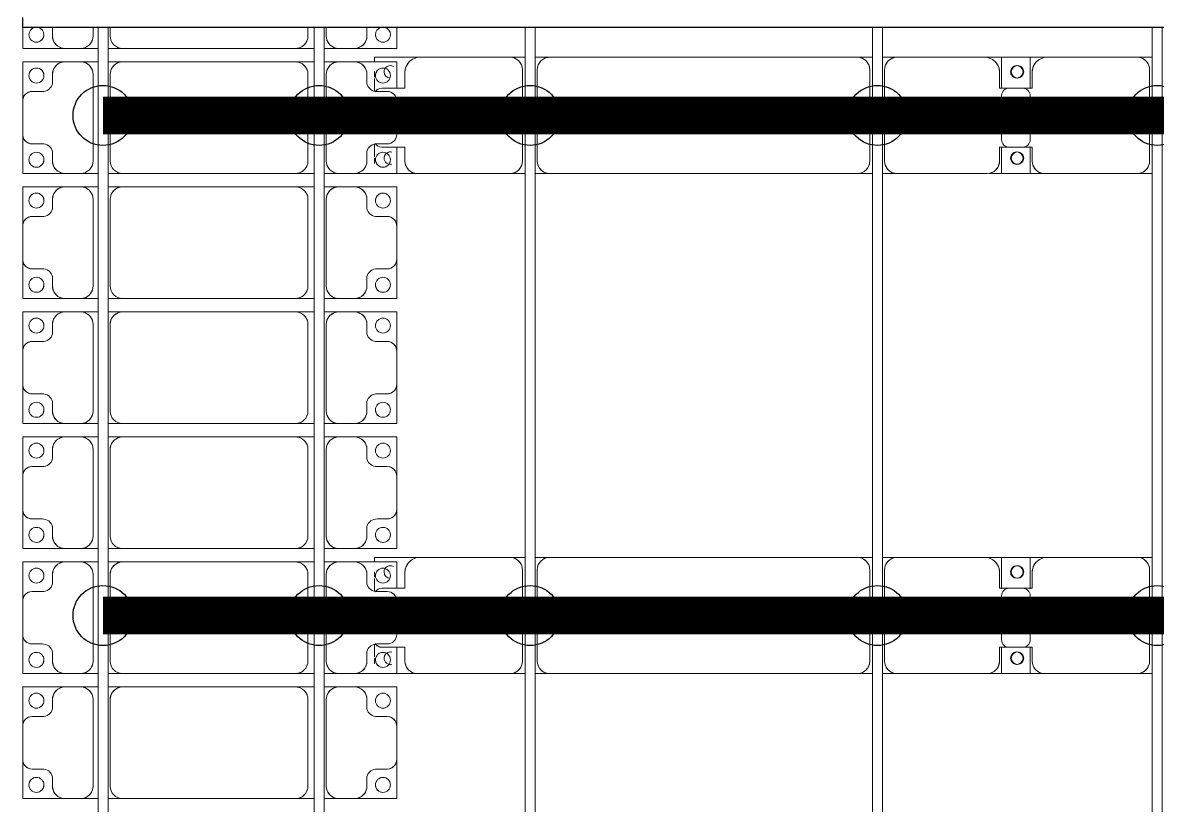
# Model space of a CAD drawing. Header units: millimetres. Extents: x -533732 to -130507, y -117886 to -23954.
# Drawn here: x -526231 to -521690, y -38895 to -35765 of the extents above; entities that cross this region are included whole.
import ezdxf

# ---------------------------------------------------------------- set-up
doc = ezdxf.new("R2010")
doc.units = ezdxf.units.MM
doc.layers.add('A-GENM', color=13, linetype='Continuous', lineweight=9)
doc.layers.add('S-BEAM', color=12, linetype='Continuous', lineweight=9)
doc.layers.add('GC-HOP 40x60 GIA CUONG', color=1, linetype='Continuous')

# ---------------------------------------------------------------- blocks, each defined once
blk = doc.blocks.new('Dầm C52 - Hộp 40x60-19816-BỐ TRÍ KHUNG KẾT CẤU BÈ PIN 06')
at = {"layer": 'S-BEAM', "color": 3, "lineweight": 25}
for p, q in [((-145891.1, -20), (-145891.1, 20)), ((145891.1, -20), (-145891.1, -20))]:
    blk.add_line(p, q, dxfattribs=at)
blk = doc.blocks.new('Dai phao do pin - DẢI PHAO ĐỠ PIN-16569-BỐ TRÍ KHUNG KẾT CẤU BÈ PIN 06')
at = {"layer": 'A-GENM', "color": 7}
for p, q in [((65968.9, 223.4), (66029.7, 223.4)), ((65968.9, 223.4), (66029.7, 223.4)), ((66399.7, 223.4), (66029.7, 223.4)), ((66399.7, 223.4), (66572.2, 223.4)), ((66572.2, 223.4), (66399.7, 223.4)), ((66457.8, 223.4), (66622.9, 223.4)), ((66457.8, 116.2), (66457.8, 223.4)), ((66622.9, 223.4), (66457.8, 223.4)), ((66572.2, 223.4), (66572.2, 116.2)), ((66990.3, 223.4), (66630.3, 223.4)), ((66990.3, 223.4), (67048.9, 223.4)), ((66990.3, 223.4), (67048.9, 223.4)), ((67088.9, 223.4), (67149.7, 223.4)), ((67088.9, 223.4), (67149.7, 223.4)), ((68380.3, 223.4), (67149.7, 223.4)), ((68380.3, 223.4), (68438.9, 223.4)), ((68380.3, 223.4), (68438.9, 223.4)), ((68478.9, 223.4), (68539.7, 223.4)), ((68478.9, 223.4), (68539.7, 223.4)), ((68909.7, 223.4), (68539.7, 223.4)), ((68909.7, 223.4), (69082.2, 223.4)), ((69082.2, 223.4), (68909.7, 223.4)), ((69082.2, 184), (69082.2, 162.5)), ((69082.2, 162.5), (69082.2, 184)), ((65979.7, 173.4), (65979.7, -191.6)), ((66449.7, 118.2), (66449.7, 173.4)), ((66580.3, 173.4), (66580.3, 118.2)), ((67040.3, -191.6), (67040.3, 173.4)), ((67099.7, 173.4), (67099.7, -191.6)), ((68430.3, -191.6), (68430.3, 173.4)), ((68489.7, 173.4), (68489.7, -191.6)), ((68959.7, 118.2), (68959.7, 173.4)), ((69082.2, 156.9), (69082.2, 106.1)), ((69082.2, 106.1), (69082.2, 156.9)), ((66542.2, 118.2), (66449.7, 118.2)), ((66580.3, 118.2), (66487.8, 118.2)), ((69052.2, 118.2), (68959.7, 118.2)), ((66457.8, 88.2), (66457.8, -88.2)), ((66572.2, -88.2), (66572.2, 88.2)), ((66449.7, -181.6), (66449.7, -118.2)), ((66449.7, -118.2), (66542.2, -118.2)), ((66457.8, -241.6), (66457.8, -116.2)), ((66487.8, -118.2), (66580.3, -118.2)), ((66572.2, -116.2), (66572.2, -241.6)), ((66580.3, -118.2), (66580.3, -181.6)), ((68959.7, -181.6), (68959.7, -118.2)), ((68959.7, -118.2), (69052.2, -118.2)), ((69082.2, -106.1), (69082.2, -156.9)), ((69082.2, -156.9), (69082.2, -106.1)), ((69082.2, -162.5), (69082.2, -184)), ((69082.2, -184), (69082.2, -162.5)), ((69082.2, -222.3), (69082.2, -241.6)), ((69082.2, -241.6), (69082.2, -222.3)), ((66029.7, -241.6), (65968.9, -241.6)), ((66029.7, -241.6), (65968.9, -241.6)), ((66029.7, -241.6), (66389.7, -241.6)), ((66572.2, -241.6), (66389.7, -241.6)), ((66389.7, -241.6), (66572.2, -241.6)), ((66640.3, -241.6), (66457.8, -241.6)), ((66457.8, -241.6), (66640.3, -241.6)), ((66640.3, -241.6), (66990.3, -241.6)), ((67048.9, -241.6), (66990.3, -241.6)), ((67048.9, -241.6), (66990.3, -241.6)), ((67149.7, -241.6), (67088.9, -241.6)), ((67149.7, -241.6), (67088.9, -241.6)), ((67149.7, -241.6), (68380.3, -241.6)), ((68438.9, -241.6), (68380.3, -241.6)), ((68438.9, -241.6), (68380.3, -241.6)), ((68539.7, -241.6), (68478.9, -241.6)), ((68539.7, -241.6), (68478.9, -241.6)), ((68539.7, -241.6), (68899.7, -241.6)), ((69082.2, -241.6), (68899.7, -241.6)), ((68899.7, -241.6), (69082.2, -241.6))]:
    blk.add_line(p, q, dxfattribs=at)
for centre, radius, start, end in [((66029.7, 173.4), 50, 90, 180), ((66029.7, 173.4), 50, 107.0126, 180), ((66399.7, 173.4), 50, 0, 90), ((66399.7, 173.4), 50, 0, 75), ((66508.6, 161.8), 25, 0, 180), ((66508.6, 161.8), 25, 0, 165), ((66511.4, 161.8), 25, 360, 180), ((66511.4, 161.8), 25, 90, 180), ((66511.4, 161.8), 25, 15, 75), ((66630.3, 173.4), 50, 90, 180), ((66630.3, 173.4), 50, 105, 180), ((66990.3, 173.4), 50, 0, 90), ((66990.3, 173.4), 50, 0, 75), ((67149.7, 173.4), 50, 90, 180), ((67149.7, 173.4), 50, 150, 180), ((67149.7, 173.4), 50, 90, 120), ((68380.3, 173.4), 50, 0, 90), ((68380.3, 173.4), 50, 15, 90), ((68539.7, 173.4), 50, 90, 180), ((68539.7, 173.4), 50, 105, 180), ((68909.7, 173.4), 50, 0, 90), ((68909.7, 173.4), 50, 0, 75), ((69018.6, 161.8), 25, 360, 105), ((69018.6, 161.8), 25, 0, 105), ((66508.6, 161.8), 25, 180, 360), ((66508.6, 161.8), 25, 195, 255), ((66511.4, 161.8), 25, 180, 360), ((66511.4, 161.8), 25, 180, 255), ((66508.6, 161.8), 25, 285, 360), ((66511.4, 161.8), 25, 285, 345), ((69018.6, 161.8), 25, 255, 360), ((69018.6, 161.8), 25, 270, 360), ((66487.8, 88.2), 30, 90, 180), ((66542.2, 88.2), 30, 0, 90), ((69052.2, 88.2), 30, 30, 90), ((69052.2, 88.2), 30, 30, 60), ((66487.8, -88.2), 30, 180, 270), ((66542.2, -88.2), 30, 270, 0), ((69052.2, -88.2), 30, 270, 330), ((69052.2, -88.2), 30, 300, 330), ((69052.2, -88.2), 30, 300, 315), ((69052.2, -88.2), 30, 300, 315), ((66389.7, -181.6), 60, 270, 360), ((66389.7, -181.6), 60, 300, 0), ((66508.6, -183.2), 25, 0, 180), ((66511.4, -183.2), 25, 0, 180), ((66511.4, -183.2), 25, 60, 180), ((66508.6, -183.2), 25, 0, 150), ((66511.4, -183.2), 25, 15, 30), ((66640.3, -181.6), 60, 180, 270), ((66640.3, -181.6), 60, 180, 240), ((68899.7, -181.6), 60, 270, 360), ((68899.7, -181.6), 60, 300, 0), ((69018.6, -183.2), 25, 0, 90), ((69018.6, -183.2), 25, 0, 90), ((66029.7, -191.6), 50, 180, 270), ((66029.7, -191.6), 50, 180, 252.9898), ((66508.6, -183.2), 25, 180, 0), ((66508.6, -183.2), 25, 195, 0), ((66511.4, -183.2), 25, 180, 0), ((66511.4, -183.2), 25, 180, 270), ((66511.4, -183.2), 25, 285, 345), ((66990.3, -191.6), 50, 270, 360), ((66990.3, -191.6), 50, 285, 360), ((67149.7, -191.6), 50, 180, 270), ((67149.7, -191.6), 50, 180, 210), ((67149.7, -191.6), 50, 225, 255), ((68380.3, -191.6), 50, 270, 360), ((68380.3, -191.6), 50, 330, 345), ((68539.7, -191.6), 50, 180, 270), ((68539.7, -191.6), 50, 180, 255), ((69018.6, -183.2), 25, 240, 360), ((69018.6, -183.2), 25, 240, 360), ((68380.3, -191.6), 50, 270, 300)]:
    blk.add_arc(centre, radius, start, end, dxfattribs=at)
blk = doc.blocks.new('Dai phao do pin - DẢI PHAO ĐỠ PIN-V109-BỐ TRÍ KHUNG KẾT CẤU BÈ PIN 06')
at = {"layer": 'A-GENM', "color": 7}
for p, q in [((65968.9, 223.4), (66029.7, 223.4)), ((65968.9, 223.4), (66029.7, 223.4)), ((66399.7, 223.4), (66029.7, 223.4)), ((66399.7, 223.4), (66572.2, 223.4)), ((66572.2, 223.4), (66399.7, 223.4)), ((66457.8, 223.4), (66622.9, 223.4)), ((66457.8, 116.2), (66457.8, 223.4)), ((66622.9, 223.4), (66457.8, 223.4)), ((66572.2, 223.4), (66572.2, 116.2)), ((66990.3, 223.4), (66630.3, 223.4)), ((66990.3, 223.4), (67048.9, 223.4)), ((66990.3, 223.4), (67048.9, 223.4)), ((67088.9, 223.4), (67149.7, 223.4)), ((67088.9, 223.4), (67149.7, 223.4)), ((68380.3, 223.4), (67149.7, 223.4)), ((68380.3, 223.4), (68438.9, 223.4)), ((68380.3, 223.4), (68438.9, 223.4)), ((68478.9, 223.4), (68539.7, 223.4)), ((68478.9, 223.4), (68539.7, 223.4)), ((68909.7, 223.4), (68539.7, 223.4)), ((68909.7, 223.4), (69082.2, 223.4)), ((69082.2, 223.4), (68909.7, 223.4)), ((69082.2, 184), (69082.2, 162.5)), ((69082.2, 162.5), (69082.2, 184)), ((65979.7, 173.4), (65979.7, -191.6)), ((66449.7, 118.2), (66449.7, 173.4)), ((66580.3, 173.4), (66580.3, 118.2)), ((67040.3, -191.6), (67040.3, 173.4)), ((67099.7, 173.4), (67099.7, -191.6)), ((68430.3, -191.6), (68430.3, 173.4)), ((68489.7, 173.4), (68489.7, -191.6)), ((68959.7, 118.2), (68959.7, 173.4)), ((69082.2, 156.9), (69082.2, 106.1)), ((69082.2, 106.1), (69082.2, 156.9)), ((66542.2, 118.2), (66449.7, 118.2)), ((66580.3, 118.2), (66487.8, 118.2)), ((69052.2, 118.2), (68959.7, 118.2)), ((66457.8, 88.2), (66457.8, -88.2)), ((66572.2, -88.2), (66572.2, 88.2)), ((66449.7, -181.6), (66449.7, -118.2)), ((66449.7, -118.2), (66542.2, -118.2)), ((66457.8, -241.6), (66457.8, -116.2)), ((66487.8, -118.2), (66580.3, -118.2)), ((66572.2, -116.2), (66572.2, -241.6)), ((66580.3, -118.2), (66580.3, -181.6)), ((68959.7, -181.6), (68959.7, -118.2)), ((68959.7, -118.2), (69052.2, -118.2)), ((69082.2, -106.1), (69082.2, -156.9)), ((69082.2, -156.9), (69082.2, -106.1)), ((69082.2, -162.5), (69082.2, -184)), ((69082.2, -184), (69082.2, -162.5)), ((69082.2, -222.3), (69082.2, -241.6)), ((69082.2, -241.6), (69082.2, -222.3)), ((66029.7, -241.6), (65968.9, -241.6)), ((66029.7, -241.6), (65968.9, -241.6)), ((66029.7, -241.6), (66389.7, -241.6)), ((66572.2, -241.6), (66389.7, -241.6)), ((66389.7, -241.6), (66572.2, -241.6)), ((66640.3, -241.6), (66457.8, -241.6)), ((66457.8, -241.6), (66640.3, -241.6)), ((66640.3, -241.6), (66990.3, -241.6)), ((67048.9, -241.6), (66990.3, -241.6)), ((67048.9, -241.6), (66990.3, -241.6)), ((67149.7, -241.6), (67088.9, -241.6)), ((67149.7, -241.6), (67088.9, -241.6)), ((67149.7, -241.6), (68380.3, -241.6)), ((68438.9, -241.6), (68380.3, -241.6)), ((68438.9, -241.6), (68380.3, -241.6)), ((68539.7, -241.6), (68478.9, -241.6)), ((68539.7, -241.6), (68478.9, -241.6)), ((68539.7, -241.6), (68899.7, -241.6)), ((69082.2, -241.6), (68899.7, -241.6)), ((68899.7, -241.6), (69082.2, -241.6))]:
    blk.add_line(p, q, dxfattribs=at)
for centre, radius, start, end in [((66029.7, 173.4), 50, 90, 180), ((66029.7, 173.4), 50, 107.0231, 180), ((66399.7, 173.4), 50, 0, 90), ((66399.7, 173.4), 50, 0, 75), ((66508.6, 161.8), 25, 0, 180), ((66508.6, 161.8), 25, 0, 165), ((66511.4, 161.8), 25, 360, 180), ((66511.4, 161.8), 25, 90, 180), ((66511.4, 161.8), 25, 15, 75), ((66630.3, 173.4), 50, 90, 180), ((66630.3, 173.4), 50, 105, 180), ((66990.3, 173.4), 50, 0, 90), ((66990.3, 173.4), 50, 0, 75), ((67149.7, 173.4), 50, 90, 180), ((67149.7, 173.4), 50, 150, 180), ((67149.7, 173.4), 50, 90, 120), ((68380.3, 173.4), 50, 0, 90), ((68380.3, 173.4), 50, 15, 90), ((68539.7, 173.4), 50, 90, 180), ((68539.7, 173.4), 50, 105, 180), ((68909.7, 173.4), 50, 0, 90), ((68909.7, 173.4), 50, 0, 75), ((69018.6, 161.8), 25, 360, 105), ((69018.6, 161.8), 25, 0, 105), ((66508.6, 161.8), 25, 180, 360), ((66508.6, 161.8), 25, 195, 255), ((66511.4, 161.8), 25, 180, 360), ((66511.4, 161.8), 25, 180, 255), ((66508.6, 161.8), 25, 285, 360), ((66511.4, 161.8), 25, 285, 345), ((69018.6, 161.8), 25, 255, 360), ((69018.6, 161.8), 25, 270, 360), ((66487.8, 88.2), 30, 90, 180), ((66542.2, 88.2), 30, 0, 90), ((69052.2, 88.2), 30, 30, 90), ((69052.2, 88.2), 30, 30, 60), ((66487.8, -88.2), 30, 180, 270), ((66542.2, -88.2), 30, 270, 0), ((69052.2, -88.2), 30, 270, 330), ((69052.2, -88.2), 30, 300, 330), ((69052.2, -88.2), 30, 300, 315), ((69052.2, -88.2), 30, 300, 315), ((66389.7, -181.6), 60, 270, 360), ((66389.7, -181.6), 60, 300, 0), ((66508.6, -183.2), 25, 0, 180), ((66511.4, -183.2), 25, 0, 180), ((66511.4, -183.2), 25, 60, 180), ((66508.6, -183.2), 25, 0, 150), ((66511.4, -183.2), 25, 15, 30), ((66640.3, -181.6), 60, 180, 270), ((66640.3, -181.6), 60, 180, 240), ((68899.7, -181.6), 60, 270, 360), ((68899.7, -181.6), 60, 300, 0), ((69018.6, -183.2), 25, 0, 90), ((69018.6, -183.2), 25, 0, 90), ((66029.7, -191.6), 50, 180, 270), ((66029.7, -191.6), 50, 180, 252.9794), ((66508.6, -183.2), 25, 180, 0), ((66508.6, -183.2), 25, 195, 0), ((66511.4, -183.2), 25, 180, 0), ((66511.4, -183.2), 25, 180, 270), ((66511.4, -183.2), 25, 285, 345), ((66990.3, -191.6), 50, 270, 360), ((66990.3, -191.6), 50, 285, 360), ((67149.7, -191.6), 50, 180, 270), ((67149.7, -191.6), 50, 180, 210), ((67149.7, -191.6), 50, 225, 255), ((68380.3, -191.6), 50, 270, 360), ((68380.3, -191.6), 50, 330, 345), ((68539.7, -191.6), 50, 180, 270), ((68539.7, -191.6), 50, 180, 255), ((69018.6, -183.2), 25, 240, 360), ((69018.6, -183.2), 25, 240, 360), ((68380.3, -191.6), 50, 270, 300)]:
    blk.add_arc(centre, radius, start, end, dxfattribs=at)
blk = doc.blocks.new('Dầm C52 - Dầm C52-19796-BỐ TRÍ KHUNG KẾT CẤU BÈ PIN 06')
at = {"layer": 'S-BEAM', "color": 1}
for p, q in [((29386.7, 20), (35346.7, 20)), ((35346.7, -20), (29386.7, -20))]:
    blk.add_line(p, q, dxfattribs=at)
blk = doc.blocks.new('Dai phaodi lai - DẢI PHAO ĐI LẠI-19048-BỐ TRÍ KHUNG KẾT CẤU BÈ PIN 06')
at = {"layer": 'A-GENM', "color": 7}
for p, q in [((3640, 748.4), (3723.2, 748.4)), ((3723.2, 748.4), (3640, 748.4)), ((3723.2, 748.4), (3723.2, 579.3)), ((3723.2, 579.3), (3723.2, 748.4)), ((3776.8, 748.4), (3881.8, 748.4)), ((3776.8, 579.3), (3776.8, 748.4)), ((3776.8, 748.4), (3776.8, 579.3)), ((3881.8, 748.4), (3776.8, 748.4)), ((4066.9, 748.4), (3933.1, 748.4)), ((4118.2, 748.4), (4223.2, 748.4)), ((4223.2, 748.4), (4118.2, 748.4)), ((4223.2, 748.4), (4223.2, 579.3)), ((4223.2, 579.3), (4223.2, 748.4)), ((4276.8, 748.4), (4433.1, 748.4)), ((4276.8, 579.3), (4276.8, 748.4)), ((4276.8, 748.4), (4276.8, 579.3)), ((4433.1, 748.4), (4276.8, 748.4)), ((4566.9, 748.4), (4433.1, 748.4)), ((4566.9, 748.4), (4723.2, 748.4)), ((4723.2, 748.4), (4566.9, 748.4)), ((4723.2, 748.4), (4723.2, 579.3)), ((4723.2, 579.3), (4723.2, 748.4)), ((4776.8, 748.4), (4933.1, 748.4)), ((4776.8, 579.3), (4776.8, 748.4)), ((4776.8, 748.4), (4776.8, 579.3)), ((4933.1, 748.4), (4776.8, 748.4)), ((5066.9, 748.4), (4933.1, 748.4)), ((5066.9, 748.4), (5223.2, 748.4)), ((5223.2, 748.4), (5066.9, 748.4)), ((5223.2, 748.4), (5223.2, 579.3)), ((5223.2, 579.3), (5223.2, 748.4)), ((5276.8, 748.4), (5433.1, 748.4)), ((5276.8, 579.3), (5276.8, 748.4)), ((5276.8, 748.4), (5276.8, 579.3)), ((5433.1, 748.4), (5276.8, 748.4)), ((5566.9, 748.4), (5433.1, 748.4)), ((5566.9, 748.4), (5723.2, 748.4)), ((5723.2, 748.4), (5566.9, 748.4)), ((5723.2, 748.4), (5723.2, 579.3)), ((5723.2, 579.3), (5723.2, 748.4)), ((5776.8, 748.4), (5881.8, 748.4)), ((5776.8, 579.3), (5776.8, 748.4)), ((5776.8, 748.4), (5776.8, 579.3)), ((5881.8, 748.4), (5776.8, 748.4)), ((6066.9, 748.4), (5933.1, 748.4)), ((6118.2, 748.4), (6223.2, 748.4)), ((6223.2, 748.4), (6118.2, 748.4)), ((6223.2, 748.4), (6223.2, 579.3)), ((6223.2, 579.3), (6223.2, 748.4)), ((6276.8, 748.4), (6433.1, 748.4)), ((6276.8, 579.3), (6276.8, 748.4)), ((6276.8, 748.4), (6276.8, 579.3)), ((6433.1, 748.4), (6276.8, 748.4)), ((6566.9, 748.4), (6433.1, 748.4)), ((6566.9, 748.4), (6723.2, 748.4)), ((6723.2, 748.4), (6566.9, 748.4)), ((6723.2, 748.4), (6723.2, 579.3)), ((6723.2, 579.3), (6723.2, 748.4)), ((3895.1, 710.4), (3895.1, 670.7)), ((4104.9, 670.7), (4104.9, 710.4)), ((4395.1, 710.4), (4395.1, 670.7)), ((4604.9, 670.7), (4604.9, 710.4)), ((4895.1, 710.4), (4895.1, 670.7)), ((5104.9, 670.7), (5104.9, 710.4)), ((5395.1, 710.4), (5395.1, 670.7)), ((5604.9, 670.7), (5604.9, 710.4)), ((5895.1, 710.4), (5895.1, 670.7)), ((6104.9, 670.7), (6104.9, 710.4)), ((6395.1, 710.4), (6395.1, 670.7)), ((6604.9, 670.7), (6604.9, 710.4)), ((3673.2, 629.3), (3640, 629.3)), ((3864.3, 629.3), (3826.8, 629.3)), ((4173.2, 629.3), (4135.7, 629.3)), ((4364.3, 629.3), (4326.8, 629.3)), ((4673.2, 629.3), (4635.7, 629.3)), ((4864.3, 629.3), (4826.8, 629.3)), ((5173.2, 629.3), (5135.7, 629.3)), ((5364.3, 629.3), (5326.8, 629.3)), ((5673.2, 629.3), (5635.7, 629.3)), ((5864.3, 629.3), (5826.8, 629.3)), ((6173.2, 629.3), (6135.7, 629.3)), ((6364.3, 629.3), (6326.8, 629.3)), ((6673.2, 629.3), (6635.7, 629.3)), ((3723.2, 516.7), (3723.2, 579.3)), ((3776.8, 579.3), (3776.8, 516.7)), ((4223.2, 516.7), (4223.2, 579.3)), ((4276.8, 579.3), (4276.8, 516.7)), ((4723.2, 516.7), (4723.2, 579.3)), ((4776.8, 579.3), (4776.8, 516.7)), ((5223.2, 516.7), (5223.2, 579.3)), ((5276.8, 579.3), (5276.8, 516.7)), ((5723.2, 516.7), (5723.2, 579.3)), ((5776.8, 579.3), (5776.8, 516.7)), ((6223.2, 516.7), (6223.2, 579.3)), ((6276.8, 579.3), (6276.8, 516.7)), ((6723.2, 516.7), (6723.2, 579.3)), ((3723.2, 516.7), (3723.2, 458.1)), ((3723.2, 516.7), (3723.2, 458.1)), ((3776.8, 458.1), (3776.8, 516.7)), ((3776.8, 458.1), (3776.8, 516.7)), ((4223.2, 516.7), (4223.2, 458.1)), ((4223.2, 516.7), (4223.2, 458.1)), ((4276.8, 458.1), (4276.8, 516.7)), ((4276.8, 458.1), (4276.8, 516.7)), ((4723.2, 516.7), (4723.2, 458.1)), ((4723.2, 516.7), (4723.2, 458.1)), ((4776.8, 458.1), (4776.8, 516.7)), ((4776.8, 458.1), (4776.8, 516.7)), ((5223.2, 516.7), (5223.2, 458.1)), ((5223.2, 516.7), (5223.2, 458.1)), ((5276.8, 458.1), (5276.8, 516.7)), ((5276.8, 458.1), (5276.8, 516.7)), ((5723.2, 516.7), (5723.2, 458.1)), ((5723.2, 516.7), (5723.2, 458.1)), ((5776.8, 458.1), (5776.8, 516.7)), ((5776.8, 458.1), (5776.8, 516.7)), ((6223.2, 516.7), (6223.2, 458.1)), ((6223.2, 516.7), (6223.2, 458.1)), ((6276.8, 458.1), (6276.8, 516.7)), ((6276.8, 458.1), (6276.8, 516.7)), ((6723.2, 516.7), (6723.2, 458.1)), ((6723.2, 516.7), (6723.2, 458.1)), ((3640, 466.7), (3673.2, 466.7)), ((3826.8, 466.7), (4173.2, 466.7)), ((4326.8, 466.7), (4673.2, 466.7)), ((4826.8, 466.7), (5173.2, 466.7)), ((5326.8, 466.7), (5673.2, 466.7)), ((5826.8, 466.7), (6173.2, 466.7)), ((6326.8, 466.7), (6673.2, 466.7)), ((3723.2, 418.1), (3723.2, 343.3)), ((3723.2, 418.1), (3723.2, 343.3)), ((3776.8, 343.3), (3776.8, 418.1)), ((3776.8, 343.3), (3776.8, 418.1)), ((4223.2, 418.1), (4223.2, 343.3)), ((4223.2, 418.1), (4223.2, 343.3)), ((4276.8, 343.3), (4276.8, 418.1)), ((4276.8, 343.3), (4276.8, 418.1)), ((4723.2, 418.1), (4723.2, 343.3)), ((4723.2, 418.1), (4723.2, 343.3)), ((4776.8, 343.3), (4776.8, 418.1)), ((4776.8, 343.3), (4776.8, 418.1)), ((5223.2, 418.1), (5223.2, 343.3)), ((5223.2, 418.1), (5223.2, 343.3)), ((5276.8, 343.3), (5276.8, 418.1)), ((5276.8, 343.3), (5276.8, 418.1)), ((5723.2, 418.1), (5723.2, 343.3)), ((5723.2, 418.1), (5723.2, 343.3)), ((5776.8, 343.3), (5776.8, 418.1)), ((5776.8, 343.3), (5776.8, 418.1)), ((6223.2, 418.1), (6223.2, 343.3)), ((6223.2, 418.1), (6223.2, 343.3)), ((6276.8, 343.3), (6276.8, 418.1)), ((6276.8, 343.3), (6276.8, 418.1)), ((6723.2, 418.1), (6723.2, 343.3)), ((6723.2, 418.1), (6723.2, 343.3)), ((3673.2, 393.3), (3640, 393.3)), ((4173.2, 393.3), (3826.8, 393.3)), ((4673.2, 393.3), (4326.8, 393.3)), ((5173.2, 393.3), (4826.8, 393.3)), ((5673.2, 393.3), (5326.8, 393.3)), ((6173.2, 393.3), (5826.8, 393.3)), ((6673.2, 393.3), (6326.8, 393.3)), ((3723.2, -348.3), (3723.2, 343.3)), ((3776.8, 343.3), (3776.8, -348.3)), ((4223.2, -348.3), (4223.2, 343.3)), ((4276.8, 343.3), (4276.8, -348.3)), ((4723.2, -348.3), (4723.2, 343.3)), ((4776.8, 343.3), (4776.8, -348.3)), ((5223.2, -348.3), (5223.2, 343.3)), ((5276.8, 343.3), (5276.8, -348.3)), ((5723.2, -348.3), (5723.2, 343.3)), ((5776.8, 343.3), (5776.8, -348.3)), ((6223.2, -348.3), (6223.2, 343.3)), ((6276.8, 343.3), (6276.8, -348.3)), ((6723.2, -348.3), (6723.2, 343.3)), ((3723.2, -348.3), (3723.2, -406.9)), ((3723.2, -348.3), (3723.2, -406.9)), ((3776.8, -406.9), (3776.8, -348.3)), ((3776.8, -406.9), (3776.8, -348.3)), ((4223.2, -348.3), (4223.2, -406.9)), ((4223.2, -348.3), (4223.2, -406.9)), ((4276.8, -406.9), (4276.8, -348.3)), ((4276.8, -406.9), (4276.8, -348.3)), ((4723.2, -348.3), (4723.2, -406.9)), ((4723.2, -348.3), (4723.2, -406.9)), ((4776.8, -406.9), (4776.8, -348.3)), ((4776.8, -406.9), (4776.8, -348.3)), ((5223.2, -348.3), (5223.2, -406.9)), ((5223.2, -348.3), (5223.2, -406.9)), ((5276.8, -406.9), (5276.8, -348.3)), ((5276.8, -406.9), (5276.8, -348.3)), ((5723.2, -348.3), (5723.2, -406.9)), ((5723.2, -348.3), (5723.2, -406.9)), ((5776.8, -406.9), (5776.8, -348.3)), ((5776.8, -406.9), (5776.8, -348.3)), ((6223.2, -348.3), (6223.2, -406.9)), ((6223.2, -348.3), (6223.2, -406.9)), ((6276.8, -406.9), (6276.8, -348.3)), ((6276.8, -406.9), (6276.8, -348.3)), ((6723.2, -348.3), (6723.2, -406.9)), ((6723.2, -348.3), (6723.2, -406.9)), ((3640, -398.3), (3673.2, -398.3)), ((3826.8, -398.3), (4173.2, -398.3)), ((4326.8, -398.3), (4673.2, -398.3)), ((4826.8, -398.3), (5173.2, -398.3)), ((5326.8, -398.3), (5673.2, -398.3)), ((5826.8, -398.3), (6173.2, -398.3)), ((6326.8, -398.3), (6673.2, -398.3)), ((3723.2, -446.9), (3723.2, -516.7)), ((3723.2, -446.9), (3723.2, -516.7)), ((3776.8, -516.7), (3776.8, -446.9)), ((3776.8, -516.7), (3776.8, -446.9)), ((4223.2, -446.9), (4223.2, -516.7)), ((4223.2, -446.9), (4223.2, -516.7)), ((4276.8, -516.7), (4276.8, -446.9)), ((4276.8, -516.7), (4276.8, -446.9)), ((4723.2, -446.9), (4723.2, -516.7)), ((4723.2, -446.9), (4723.2, -516.7)), ((4776.8, -516.7), (4776.8, -446.9)), ((4776.8, -516.7), (4776.8, -446.9)), ((5223.2, -446.9), (5223.2, -516.7)), ((5223.2, -446.9), (5223.2, -516.7)), ((5276.8, -516.7), (5276.8, -446.9)), ((5276.8, -516.7), (5276.8, -446.9)), ((5723.2, -446.9), (5723.2, -516.7)), ((5723.2, -446.9), (5723.2, -516.7)), ((5776.8, -516.7), (5776.8, -446.9)), ((5776.8, -516.7), (5776.8, -446.9)), ((6223.2, -446.9), (6223.2, -516.7)), ((6223.2, -446.9), (6223.2, -516.7)), ((6276.8, -516.7), (6276.8, -446.9)), ((6276.8, -516.7), (6276.8, -446.9)), ((6723.2, -446.9), (6723.2, -516.7)), ((6723.2, -446.9), (6723.2, -516.7)), ((3673.2, -466.7), (3640, -466.7)), ((4173.2, -466.7), (3826.8, -466.7)), ((4673.2, -466.7), (4326.8, -466.7)), ((5173.2, -466.7), (4826.8, -466.7)), ((5673.2, -466.7), (5326.8, -466.7)), ((6173.2, -466.7), (5826.8, -466.7)), ((6673.2, -466.7), (6326.8, -466.7)), ((3723.2, -579.3), (3723.2, -516.7)), ((3776.8, -516.7), (3776.8, -579.3)), ((4223.2, -579.3), (4223.2, -516.7)), ((4276.8, -516.7), (4276.8, -579.3)), ((4723.2, -579.3), (4723.2, -516.7)), ((4776.8, -516.7), (4776.8, -579.3)), ((5223.2, -579.3), (5223.2, -516.7)), ((5276.8, -516.7), (5276.8, -579.3)), ((5723.2, -579.3), (5723.2, -516.7)), ((5776.8, -516.7), (5776.8, -579.3)), ((6223.2, -579.3), (6223.2, -516.7)), ((6276.8, -516.7), (6276.8, -579.3)), ((6723.2, -579.3), (6723.2, -516.7)), ((3723.2, -579.3), (3723.2, -748.4)), ((3723.2, -748.4), (3723.2, -579.3)), ((3776.8, -748.4), (3776.8, -579.3)), ((3776.8, -579.3), (3776.8, -748.4)), ((4223.2, -579.3), (4223.2, -748.4)), ((4223.2, -748.4), (4223.2, -579.3)), ((4276.8, -748.4), (4276.8, -579.3)), ((4276.8, -579.3), (4276.8, -748.4)), ((4723.2, -579.3), (4723.2, -748.4)), ((4723.2, -748.4), (4723.2, -579.3)), ((4776.8, -748.4), (4776.8, -579.3)), ((4776.8, -579.3), (4776.8, -748.4)), ((5223.2, -579.3), (5223.2, -748.4)), ((5223.2, -748.4), (5223.2, -579.3)), ((5276.8, -748.4), (5276.8, -579.3)), ((5276.8, -579.3), (5276.8, -748.4)), ((5723.2, -579.3), (5723.2, -748.4)), ((5723.2, -748.4), (5723.2, -579.3)), ((5776.8, -748.4), (5776.8, -579.3)), ((5776.8, -579.3), (5776.8, -748.4)), ((6223.2, -579.3), (6223.2, -748.4)), ((6223.2, -748.4), (6223.2, -579.3)), ((6276.8, -748.4), (6276.8, -579.3)), ((6276.8, -579.3), (6276.8, -748.4)), ((6723.2, -579.3), (6723.2, -748.4)), ((6723.2, -748.4), (6723.2, -579.3)), ((3640, -629.3), (3673.2, -629.3)), ((3826.8, -629.3), (3864.3, -629.3)), ((4135.7, -629.3), (4173.2, -629.3)), ((4326.8, -629.3), (4364.3, -629.3)), ((4635.7, -629.3), (4673.2, -629.3)), ((4826.8, -629.3), (4864.3, -629.3)), ((5135.7, -629.3), (5173.2, -629.3)), ((5326.8, -629.3), (5364.3, -629.3)), ((5635.7, -629.3), (5673.2, -629.3)), ((5826.8, -629.3), (5864.3, -629.3)), ((6135.7, -629.3), (6173.2, -629.3)), ((6326.8, -629.3), (6364.3, -629.3)), ((6635.7, -629.3), (6673.2, -629.3)), ((3895.1, -670.7), (3895.1, -710.4)), ((4104.9, -710.4), (4104.9, -670.7)), ((4395.1, -670.7), (4395.1, -710.4)), ((4604.9, -710.4), (4604.9, -670.7)), ((4895.1, -670.7), (4895.1, -710.4)), ((5104.9, -710.4), (5104.9, -670.7)), ((5395.1, -670.7), (5395.1, -710.4)), ((5604.9, -710.4), (5604.9, -670.7)), ((5895.1, -670.7), (5895.1, -710.4)), ((6104.9, -710.4), (6104.9, -670.7)), ((6395.1, -670.7), (6395.1, -710.4)), ((6604.9, -710.4), (6604.9, -670.7)), ((3723.2, -748.4), (3640, -748.4)), ((3640, -748.4), (3723.2, -748.4)), ((3933.1, -748.4), (3776.8, -748.4)), ((3776.8, -748.4), (3933.1, -748.4)), ((3933.1, -748.4), (4066.9, -748.4)), ((4223.2, -748.4), (4066.9, -748.4)), ((4066.9, -748.4), (4223.2, -748.4)), ((4433.1, -748.4), (4276.8, -748.4)), ((4276.8, -748.4), (4433.1, -748.4)), ((4433.1, -748.4), (4566.9, -748.4)), ((4723.2, -748.4), (4566.9, -748.4)), ((4566.9, -748.4), (4723.2, -748.4)), ((4933.1, -748.4), (4776.8, -748.4)), ((4776.8, -748.4), (4933.1, -748.4)), ((4933.1, -748.4), (5066.9, -748.4)), ((5223.2, -748.4), (5066.9, -748.4)), ((5066.9, -748.4), (5223.2, -748.4)), ((5433.1, -748.4), (5276.8, -748.4)), ((5276.8, -748.4), (5433.1, -748.4)), ((5433.1, -748.4), (5566.9, -748.4)), ((5723.2, -748.4), (5566.9, -748.4)), ((5566.9, -748.4), (5723.2, -748.4)), ((5933.1, -748.4), (5776.8, -748.4)), ((5776.8, -748.4), (5933.1, -748.4)), ((5933.1, -748.4), (6066.9, -748.4)), ((6223.2, -748.4), (6066.9, -748.4)), ((6066.9, -748.4), (6223.2, -748.4)), ((6433.1, -748.4), (6276.8, -748.4)), ((6276.8, -748.4), (6433.1, -748.4)), ((6433.1, -748.4), (6566.9, -748.4)), ((6723.2, -748.4), (6566.9, -748.4)), ((6566.9, -748.4), (6723.2, -748.4))]:
    blk.add_line(p, q, dxfattribs=at)
for centre, radius, start, end in [((3933.1, 710.4), 38, 90, 180), ((4066.9, 710.4), 38, 360, 90), ((4433.1, 710.4), 38, 90, 180), ((4433.1, 710.4), 38, 90, 180), ((4433.1, 710.4), 38, 120, 180), ((4433.1, 710.4), 38, 120, 180), ((4433.1, 710.4), 38, 90, 105), ((4433.1, 710.4), 38, 90, 105), ((4566.9, 710.4), 38, 360, 90), ((4566.9, 710.4), 38, 75, 90), ((4566.9, 710.4), 38, 360, 90), ((4566.9, 710.4), 38, 75, 90), ((4566.9, 710.4), 38, 360, 60), ((4566.9, 710.4), 38, 0, 60), ((4933.1, 710.4), 38, 90, 180), ((4933.1, 710.4), 38, 90, 180), ((4933.1, 710.4), 38, 120, 180), ((4933.1, 710.4), 38, 120, 180), ((4933.1, 710.4), 38, 90, 105), ((4933.1, 710.4), 38, 90, 105), ((5066.9, 710.4), 38, 360, 90), ((5066.9, 710.4), 38, 75, 90), ((5066.9, 710.4), 38, 360, 90), ((5066.9, 710.4), 38, 75, 90), ((5066.9, 710.4), 38, 360, 60), ((5066.9, 710.4), 38, 0, 60), ((5433.1, 710.4), 38, 90, 180), ((5433.1, 710.4), 38, 90, 180), ((5433.1, 710.4), 38, 120, 180), ((5433.1, 710.4), 38, 120, 180), ((5433.1, 710.4), 38, 90, 105), ((5433.1, 710.4), 38, 90, 105), ((5566.9, 710.4), 38, 0, 90), ((5566.9, 710.4), 38, 75, 90), ((5566.9, 710.4), 38, 0, 90), ((5566.9, 710.4), 38, 75, 90), ((5566.9, 710.4), 38, 360, 60), ((5566.9, 710.4), 38, 360, 60), ((5933.1, 710.4), 38, 90, 180), ((6066.9, 710.4), 38, 360, 90), ((6433.1, 710.4), 38, 90, 180), ((6433.1, 710.4), 38, 90, 180), ((6433.1, 710.4), 38, 120, 180), ((6433.1, 710.4), 38, 120, 180), ((6433.1, 710.4), 38, 90, 105), ((6433.1, 710.4), 38, 90, 105), ((6566.9, 710.4), 38, 360, 90), ((6566.9, 710.4), 38, 75, 90), ((6566.9, 710.4), 38, 360, 90), ((6566.9, 710.4), 38, 75, 90), ((6566.9, 710.4), 38, 360, 60), ((6566.9, 710.4), 38, 0, 60), ((3668.4, 693.3), 30, 90, 165), ((3668.4, 693.3), 30, 90, 165), ((3668.4, 693.3), 30, 195, 270), ((3668.4, 693.3), 30, 195, 270), ((3668.4, 693.3), 30, 270, 90), ((3668.4, 693.3), 30, 0, 90), ((3668.4, 693.3), 30, 270, 345), ((3831.6, 693.3), 30, 90, 270), ((3831.6, 693.3), 30, 90, 180), ((3831.6, 693.3), 30, 195, 270), ((3831.6, 693.3), 30, 270, 90), ((3831.6, 693.3), 30, 270, 90), ((4168.4, 693.3), 30, 90, 270), ((4168.4, 693.3), 30, 90, 270), ((4168.4, 693.3), 30, 270, 90), ((4168.4, 693.3), 30, 0, 90), ((4168.4, 693.3), 30, 270, 345), ((4331.6, 693.3), 30, 90, 270), ((4331.6, 693.3), 30, 90, 180), ((4331.6, 693.3), 30, 195, 270), ((4331.6, 693.3), 30, 270, 90), ((4331.6, 693.3), 30, 270, 90), ((4668.4, 693.3), 30, 90, 270), ((4668.4, 693.3), 30, 90, 270), ((4668.4, 693.3), 30, 270, 90), ((4668.4, 693.3), 30, 0, 90), ((4668.4, 693.3), 30, 270, 345), ((4831.6, 693.3), 30, 90, 270), ((4831.6, 693.3), 30, 90, 180), ((4831.6, 693.3), 30, 195, 270), ((4831.6, 693.3), 30, 270, 90), ((4831.6, 693.3), 30, 270, 90), ((5168.4, 693.3), 30, 90, 270), ((5168.4, 693.3), 30, 90, 270), ((5168.4, 693.3), 30, 270, 90), ((5168.4, 693.3), 30, 0, 90), ((5168.4, 693.3), 30, 270, 345), ((5331.6, 693.3), 30, 90, 270), ((5331.6, 693.3), 30, 90, 180), ((5331.6, 693.3), 30, 195, 270), ((5331.6, 693.3), 30, 270, 90), ((5331.6, 693.3), 30, 270, 90), ((5668.4, 693.3), 30, 90, 270), ((5668.4, 693.3), 30, 90, 270), ((5668.4, 693.3), 30, 270, 90), ((5668.4, 693.3), 30, 0, 90), ((5668.4, 693.3), 30, 270, 345), ((5831.6, 693.3), 30, 90, 270), ((5831.6, 693.3), 30, 90, 180), ((5831.6, 693.3), 30, 195, 270), ((5831.6, 693.3), 30, 270, 90), ((5831.6, 693.3), 30, 270, 90), ((6168.4, 693.3), 30, 90, 270), ((6168.4, 693.3), 30, 90, 270), ((6168.4, 693.3), 30, 270, 90), ((6168.4, 693.3), 30, 0, 90), ((6168.4, 693.3), 30, 270, 345), ((6331.6, 693.3), 30, 90, 270), ((6331.6, 693.3), 30, 90, 180), ((6331.6, 693.3), 30, 195, 270), ((6331.6, 693.3), 30, 270, 90), ((6331.6, 693.3), 30, 270, 90), ((6668.4, 693.3), 30, 90, 270), ((6668.4, 693.3), 30, 90, 270), ((6668.4, 693.3), 30, 270, 90), ((6668.4, 693.3), 30, 0, 90), ((6668.4, 693.3), 30, 270, 345), ((3855.2, 668.2), 40, 283.1885, 3.5081), ((4144.8, 668.2), 40, 176.4919, 256.8115), ((4355.2, 668.2), 40, 283.1885, 3.5081), ((4644.8, 668.2), 40, 176.4919, 256.8115), ((4855.2, 668.2), 40, 283.1885, 3.5081), ((5144.8, 668.2), 40, 176.4919, 256.8115), ((5355.2, 668.2), 40, 283.1885, 3.5081), ((5644.8, 668.2), 40, 176.4919, 256.8115), ((5855.2, 668.2), 40, 283.1885, 3.5081), ((6144.8, 668.2), 40, 176.4919, 256.8115), ((6355.2, 668.2), 40, 283.1885, 3.5081), ((6644.8, 668.2), 40, 176.4919, 256.8115), ((3673.2, 579.3), 50, 360, 90), ((3673.2, 579.3), 50, 15, 90), ((3826.8, 579.3), 50, 90, 180), ((3826.8, 579.3), 50, 90, 165), ((4173.2, 579.3), 50, 0, 90), ((4173.2, 579.3), 50, 15, 90), ((4326.8, 579.3), 50, 90, 180), ((4326.8, 579.3), 50, 90, 165), ((4673.2, 579.3), 50, 360, 90), ((4673.2, 579.3), 50, 15, 90), ((4826.8, 579.3), 50, 90, 180), ((4826.8, 579.3), 50, 90, 165), ((5173.2, 579.3), 50, 360, 90), ((5173.2, 579.3), 50, 15, 90), ((5326.8, 579.3), 50, 90, 180), ((5326.8, 579.3), 50, 90, 165), ((5673.2, 579.3), 50, 0, 90), ((5673.2, 579.3), 50, 15, 90), ((5826.8, 579.3), 50, 90, 180), ((5826.8, 579.3), 50, 90, 165), ((6173.2, 579.3), 50, 0, 90), ((6173.2, 579.3), 50, 15, 90), ((6326.8, 579.3), 50, 90, 180), ((6326.8, 579.3), 50, 90, 165), ((6673.2, 579.3), 50, 360, 90), ((6673.2, 579.3), 50, 15, 90), ((3673.2, 516.7), 50, 270, 0), ((3673.2, 516.7), 50, 270, 345), ((3826.8, 516.7), 50, 180, 270), ((3826.8, 516.7), 50, 195, 270), ((4173.2, 516.7), 50, 270, 0), ((4173.2, 516.7), 50, 270, 345), ((4326.8, 516.7), 50, 180, 270), ((4326.8, 516.7), 50, 195, 270), ((4673.2, 516.7), 50, 270, 360), ((4673.2, 516.7), 50, 270, 345), ((4826.8, 516.7), 50, 180, 270), ((4826.8, 516.7), 50, 195, 270), ((5173.2, 516.7), 50, 270, 0), ((5173.2, 516.7), 50, 270, 345), ((5326.8, 516.7), 50, 180, 270), ((5326.8, 516.7), 50, 195, 270), ((5673.2, 516.7), 50, 270, 0), ((5673.2, 516.7), 50, 270, 345), ((5826.8, 516.7), 50, 180, 270), ((5826.8, 516.7), 50, 195, 270), ((6173.2, 516.7), 50, 270, 0), ((6173.2, 516.7), 50, 270, 345), ((6326.8, 516.7), 50, 180, 270), ((6326.8, 516.7), 50, 195, 270), ((6673.2, 516.7), 50, 270, 0), ((6673.2, 516.7), 50, 270, 345), ((3673.2, 343.3), 50, 360, 90), ((3673.2, 343.3), 50, 360, 75), ((3826.8, 343.3), 50, 90, 180), ((3826.8, 343.3), 50, 150, 180), ((3826.8, 343.3), 50, 105, 135), ((4173.2, 343.3), 50, 360, 90), ((4173.2, 343.3), 50, 360, 75), ((4326.8, 343.3), 50, 90, 180), ((4326.8, 343.3), 50, 150, 180), ((4326.8, 343.3), 50, 105, 135), ((4673.2, 343.3), 50, 360, 90), ((4673.2, 343.3), 50, 360, 75), ((4826.8, 343.3), 50, 90, 180), ((4826.8, 343.3), 50, 150, 180), ((4826.8, 343.3), 50, 105, 135), ((5173.2, 343.3), 50, 360, 90), ((5173.2, 343.3), 50, 360, 75), ((5326.8, 343.3), 50, 90, 180), ((5326.8, 343.3), 50, 150, 180), ((5326.8, 343.3), 50, 105, 135), ((5673.2, 343.3), 50, 360, 90), ((5673.2, 343.3), 50, 360, 75), ((5826.8, 343.3), 50, 90, 180), ((5826.8, 343.3), 50, 150, 180), ((5826.8, 343.3), 50, 105, 135), ((6173.2, 343.3), 50, 360, 90), ((6173.2, 343.3), 50, 360, 75), ((6326.8, 343.3), 50, 90, 180), ((6326.8, 343.3), 50, 150, 180), ((6326.8, 343.3), 50, 105, 135), ((6673.2, 343.3), 50, 360, 90), ((6673.2, 343.3), 50, 360, 75), ((3673.2, -348.3), 50, 270, 360), ((3673.2, -348.3), 50, 270, 360), ((3826.8, -348.3), 50, 180, 270), ((3826.8, -348.3), 50, 195, 270), ((4173.2, -348.3), 50, 270, 0), ((4173.2, -348.3), 50, 270, 0), ((4326.8, -348.3), 50, 180, 270), ((4326.8, -348.3), 50, 195, 270), ((4673.2, -348.3), 50, 270, 0), ((4673.2, -348.3), 50, 270, 0), ((4826.8, -348.3), 50, 180, 270), ((4826.8, -348.3), 50, 195, 270), ((5173.2, -348.3), 50, 270, 0), ((5173.2, -348.3), 50, 270, 0), ((5326.8, -348.3), 50, 180, 270), ((5326.8, -348.3), 50, 195, 270), ((5673.2, -348.3), 50, 270, 0), ((5673.2, -348.3), 50, 270, 0), ((5826.8, -348.3), 50, 180, 270), ((5826.8, -348.3), 50, 195, 270), ((6173.2, -348.3), 50, 270, 0), ((6173.2, -348.3), 50, 270, 0), ((6326.8, -348.3), 50, 180, 270), ((6326.8, -348.3), 50, 195, 270), ((6673.2, -348.3), 50, 270, 0), ((6673.2, -348.3), 50, 270, 0), ((3673.2, -516.7), 50, 360, 90), ((3673.2, -516.7), 50, 15, 90), ((3826.8, -516.7), 50, 90, 180), ((3826.8, -516.7), 50, 90, 165), ((4173.2, -516.7), 50, 360, 90), ((4173.2, -516.7), 50, 15, 90), ((4326.8, -516.7), 50, 90, 180), ((4326.8, -516.7), 50, 90, 165), ((4673.2, -516.7), 50, 360, 90), ((4673.2, -516.7), 50, 15, 90), ((4826.8, -516.7), 50, 90, 180), ((4826.8, -516.7), 50, 90, 165), ((5173.2, -516.7), 50, 360, 90), ((5173.2, -516.7), 50, 15, 90), ((5326.8, -516.7), 50, 90, 180), ((5326.8, -516.7), 50, 90, 165), ((5673.2, -516.7), 50, 360, 90), ((5673.2, -516.7), 50, 15, 90), ((5826.8, -516.7), 50, 90, 180), ((5826.8, -516.7), 50, 90, 165), ((6173.2, -516.7), 50, 360, 90), ((6173.2, -516.7), 50, 15, 90), ((6326.8, -516.7), 50, 90, 180), ((6326.8, -516.7), 50, 90, 165), ((6673.2, -516.7), 50, 360, 90), ((6673.2, -516.7), 50, 15, 90), ((3673.2, -579.3), 50, 270, 360), ((3826.8, -579.3), 50, 180, 270), ((4173.2, -579.3), 50, 270, 360), ((4326.8, -579.3), 50, 180, 270), ((4673.2, -579.3), 50, 270, 360), ((4826.8, -579.3), 50, 180, 270), ((5173.2, -579.3), 50, 270, 360), ((5326.8, -579.3), 50, 180, 270), ((5673.2, -579.3), 50, 270, 360), ((5826.8, -579.3), 50, 180, 270), ((6173.2, -579.3), 50, 270, 360), ((6326.8, -579.3), 50, 180, 270), ((6673.2, -579.3), 50, 270, 360), ((3673.2, -579.3), 50, 270, 345), ((3826.8, -579.3), 50, 195, 270), ((3855.2, -668.2), 40, 356.4919, 76.8115), ((4144.8, -668.2), 40, 103.1885, 183.5081), ((4173.2, -579.3), 50, 270, 345), ((4326.8, -579.3), 50, 195, 270), ((4355.2, -668.2), 40, 356.4919, 76.8115), ((4644.8, -668.2), 40, 103.1885, 183.5081), ((4673.2, -579.3), 50, 270, 345), ((4826.8, -579.3), 50, 195, 270), ((4855.2, -668.2), 40, 356.4919, 76.8115), ((5144.8, -668.2), 40, 103.1885, 183.5081), ((5173.2, -579.3), 50, 270, 345), ((5326.8, -579.3), 50, 195, 270), ((5355.2, -668.2), 40, 356.4919, 76.8115), ((5644.8, -668.2), 40, 103.1885, 183.5081), ((5673.2, -579.3), 50, 270, 345), ((5826.8, -579.3), 50, 195, 270), ((5855.2, -668.2), 40, 356.4919, 76.8115), ((6144.8, -668.2), 40, 103.1885, 183.5081), ((6173.2, -579.3), 50, 270, 345), ((6326.8, -579.3), 50, 195, 270), ((6355.2, -668.2), 40, 356.4919, 76.8115), ((6644.8, -668.2), 40, 103.1885, 183.5081), ((6673.2, -579.3), 50, 270, 345), ((3668.4, -693.3), 30, 90, 165), ((3668.4, -693.3), 30, 90, 165), ((3668.4, -693.3), 30, 270, 90), ((3668.4, -693.3), 30, 15, 90), ((3831.6, -693.3), 30, 90, 270), ((3831.6, -693.3), 30, 90, 165), ((3831.6, -693.3), 30, 270, 90), ((3831.6, -693.3), 30, 270, 90), ((4168.4, -693.3), 30, 90, 270), ((4168.4, -693.3), 30, 90, 270), ((4168.4, -693.3), 30, 270, 90), ((4168.4, -693.3), 30, 15, 90), ((4331.6, -693.3), 30, 90, 270), ((4331.6, -693.3), 30, 90, 165), ((4331.6, -693.3), 30, 270, 90), ((4331.6, -693.3), 30, 270, 90), ((4668.4, -693.3), 30, 90, 270), ((4668.4, -693.3), 30, 90, 270), ((4668.4, -693.3), 30, 270, 90), ((4668.4, -693.3), 30, 15, 90), ((4831.6, -693.3), 30, 90, 270), ((4831.6, -693.3), 30, 90, 165), ((4831.6, -693.3), 30, 270, 90), ((4831.6, -693.3), 30, 270, 90), ((5168.4, -693.3), 30, 90, 270), ((5168.4, -693.3), 30, 90, 270), ((5168.4, -693.3), 30, 270, 90), ((5168.4, -693.3), 30, 15, 90), ((5331.6, -693.3), 30, 90, 270), ((5331.6, -693.3), 30, 90, 165), ((5331.6, -693.3), 30, 270, 90), ((5331.6, -693.3), 30, 270, 90), ((5668.4, -693.3), 30, 90, 270), ((5668.4, -693.3), 30, 90, 270), ((5668.4, -693.3), 30, 270, 90), ((5668.4, -693.3), 30, 15, 90), ((5831.6, -693.3), 30, 90, 270), ((5831.6, -693.3), 30, 90, 165), ((5831.6, -693.3), 30, 270, 90), ((5831.6, -693.3), 30, 270, 90), ((6168.4, -693.3), 30, 90, 270), ((6168.4, -693.3), 30, 90, 270), ((6168.4, -693.3), 30, 270, 90), ((6168.4, -693.3), 30, 15, 90), ((6331.6, -693.3), 30, 90, 270), ((6331.6, -693.3), 30, 90, 165), ((6331.6, -693.3), 30, 270, 90), ((6331.6, -693.3), 30, 270, 90), ((6668.4, -693.3), 30, 90, 270), ((6668.4, -693.3), 30, 90, 270), ((6668.4, -693.3), 30, 270, 90), ((6668.4, -693.3), 30, 15, 90), ((3668.4, -693.3), 30, 195, 270), ((3668.4, -693.3), 30, 195, 270), ((3668.4, -693.3), 30, 270, 360), ((3831.6, -693.3), 30, 180, 270), ((3933.1, -710.4), 38, 180, 270), ((3933.1, -710.4), 38, 180, 240), ((3933.1, -710.4), 38, 180, 270), ((3933.1, -710.4), 38, 180, 240), ((4066.9, -710.4), 38, 270, 360), ((4066.9, -710.4), 38, 270, 360), ((4066.9, -710.4), 38, 300, 360), ((4066.9, -710.4), 38, 300, 360), ((4168.4, -693.3), 30, 270, 360), ((4331.6, -693.3), 30, 180, 270), ((4433.1, -710.4), 38, 180, 270), ((4433.1, -710.4), 38, 180, 240), ((4433.1, -710.4), 38, 180, 270), ((4433.1, -710.4), 38, 180, 240), ((4566.9, -710.4), 38, 270, 360), ((4566.9, -710.4), 38, 270, 360), ((4566.9, -710.4), 38, 300, 0), ((4566.9, -710.4), 38, 300, 360), ((4668.4, -693.3), 30, 270, 360), ((4831.6, -693.3), 30, 180, 270), ((4933.1, -710.4), 38, 180, 270), ((4933.1, -710.4), 38, 180, 240), ((4933.1, -710.4), 38, 180, 270), ((4933.1, -710.4), 38, 180, 240), ((5066.9, -710.4), 38, 270, 360), ((5066.9, -710.4), 38, 270, 360), ((5066.9, -710.4), 38, 300, 0), ((5066.9, -710.4), 38, 300, 360), ((5168.4, -693.3), 30, 270, 360), ((5331.6, -693.3), 30, 180, 270), ((5433.1, -710.4), 38, 180, 270), ((5433.1, -710.4), 38, 180, 240), ((5433.1, -710.4), 38, 180, 270), ((5433.1, -710.4), 38, 180, 240), ((5566.9, -710.4), 38, 270, 360), ((5566.9, -710.4), 38, 270, 360), ((5566.9, -710.4), 38, 300, 360), ((5566.9, -710.4), 38, 300, 360), ((5668.4, -693.3), 30, 270, 360), ((5831.6, -693.3), 30, 180, 270), ((5933.1, -710.4), 38, 180, 270), ((5933.1, -710.4), 38, 180, 240), ((5933.1, -710.4), 38, 180, 270), ((5933.1, -710.4), 38, 180, 240), ((6066.9, -710.4), 38, 270, 360), ((6066.9, -710.4), 38, 270, 360), ((6066.9, -710.4), 38, 305.6872, 0), ((6066.9, -710.4), 38, 305.6872, 360), ((6168.4, -693.3), 30, 270, 360), ((6331.6, -693.3), 30, 180, 270), ((6433.1, -710.4), 38, 180, 270), ((6433.1, -710.4), 38, 180, 240), ((6433.1, -710.4), 38, 180, 270), ((6433.1, -710.4), 38, 180, 240), ((6566.9, -710.4), 38, 270, 360), ((6566.9, -710.4), 38, 270, 360), ((6566.9, -710.4), 38, 300, 0), ((6566.9, -710.4), 38, 300, 360), ((6668.4, -693.3), 30, 270, 360), ((3933.1, -710.4), 38, 255, 270), ((3933.1, -710.4), 38, 255, 270), ((4066.9, -710.4), 38, 270, 285), ((4066.9, -710.4), 38, 270, 285), ((4433.1, -710.4), 38, 255, 270), ((4433.1, -710.4), 38, 255, 270), ((4566.9, -710.4), 38, 270, 285), ((4566.9, -710.4), 38, 270, 285), ((4933.1, -710.4), 38, 255, 270), ((4933.1, -710.4), 38, 255, 270), ((5066.9, -710.4), 38, 270, 285), ((5066.9, -710.4), 38, 270, 285), ((5433.1, -710.4), 38, 255, 270), ((5433.1, -710.4), 38, 255, 270), ((5566.9, -710.4), 38, 270, 285), ((5566.9, -710.4), 38, 270, 285), ((5933.1, -710.4), 38, 255, 270), ((5933.1, -710.4), 38, 255, 270), ((6066.9, -710.4), 38, 270, 285), ((6066.9, -710.4), 38, 270, 285), ((6433.1, -710.4), 38, 255, 270), ((6433.1, -710.4), 38, 255, 270), ((6566.9, -710.4), 38, 270, 285), ((6566.9, -710.4), 38, 270, 285)]:
    blk.add_arc(centre, radius, start, end, dxfattribs=at)
blk = doc.blocks.new('HOBANMONG_BEPIN 6_rvt-1-BỐ TRÍ KHUNG KẾT CẤU BÈ PIN 06')
at = {"layer": 'A-GENM', "color": 3, "lineweight": 25}
for name, p, rotation in [('Dai phaodi lai - DẢI PHAO ĐI LẠI-19048-BỐ TRÍ KHUNG KẾT CẤU BÈ PIN 06', (-525482.5, -32144.9), 269.9997586098934), ('Dai phao do pin - DẢI PHAO ĐỠ PIN-16569-BỐ TRÍ KHUNG KẾT CẤU BÈ PIN 06', (-455741.2, -36145.2), 179.9997586099391), ('Dai phao do pin - DẢI PHAO ĐỠ PIN-V109-BỐ TRÍ KHUNG KẾT CẤU BÈ PIN 06', (-455741.2, -38145.2), 179.9997586099391)]:
    blk.add_blockref(name, p, dxfattribs=dict(at, rotation=rotation))
at = {"layer": 'S-BEAM', "color": 3, "lineweight": 25}
for name, p, rotation in [('Dầm C52 - Dầm C52-19796-BỐ TRÍ KHUNG KẾT CẤU BÈ PIN 06', (-525909.5, -71131.6), 89.99975860989407), ('Dầm C52 - Dầm C52-19796-BỐ TRÍ KHUNG KẾT CẤU BÈ PIN 06', (-525044.5, -71131.6), 89.99975860989407), ('Dầm C52 - Dầm C52-19796-BỐ TRÍ KHUNG KẾT CẤU BÈ PIN 06', (-524200.3, -71131.6), 89.99975860989407), ('Dầm C52 - Dầm C52-19796-BỐ TRÍ KHUNG KẾT CẤU BÈ PIN 06', (-522810.3, -71131.6), 89.99975860989407), ('Dầm C52 - Dầm C52-19796-BỐ TRÍ KHUNG KẾT CẤU BÈ PIN 06', (-521690.3, -71131.6), 89.99975860989407), ('Dầm C52 - Hộp 40x60-19816-BỐ TRÍ KHUNG KẾT CẤU BÈ PIN 06', (-380339.7, -35765.5), 359.9997586099392)]:
    blk.add_blockref(name, p, dxfattribs=dict(at, rotation=rotation))

msp = doc.modelspace()

# ---------------------------------------------------------------- linework, layer by layer
at = {"layer": 'GC-HOP 40x60 GIA CUONG', "const_width": 150}
for points in [[(-525909.5, -36136), (-510909.5, -36136)], [(-525909.5, -38136), (-510909.5, -38136)]]:
    msp.add_lwpolyline(points, dxfattribs=at)
at = {"layer": 'GC-HOP 40x60 GIA CUONG'}
for centre in [(-525909.5, -36136), (-525044.5, -36136), (-524200.3, -36136), (-522810.3, -36136), (-521690.3, -36136), (-525909.5, -38136), (-525044.5, -38136), (-524200.3, -38136), (-522810.3, -38136), (-521690.3, -38136)]:
    msp.add_circle(centre, 120, dxfattribs=at)

# ---------------------------------------------------------------- block references
at = {"lineweight": 5}
msp.add_blockref('HOBANMONG_BEPIN 6_rvt-1-BỐ TRÍ KHUNG KẾT CẤU BÈ PIN 06', (0, 0), dxfattribs=at)

doc.saveas('drawing.dxf')
